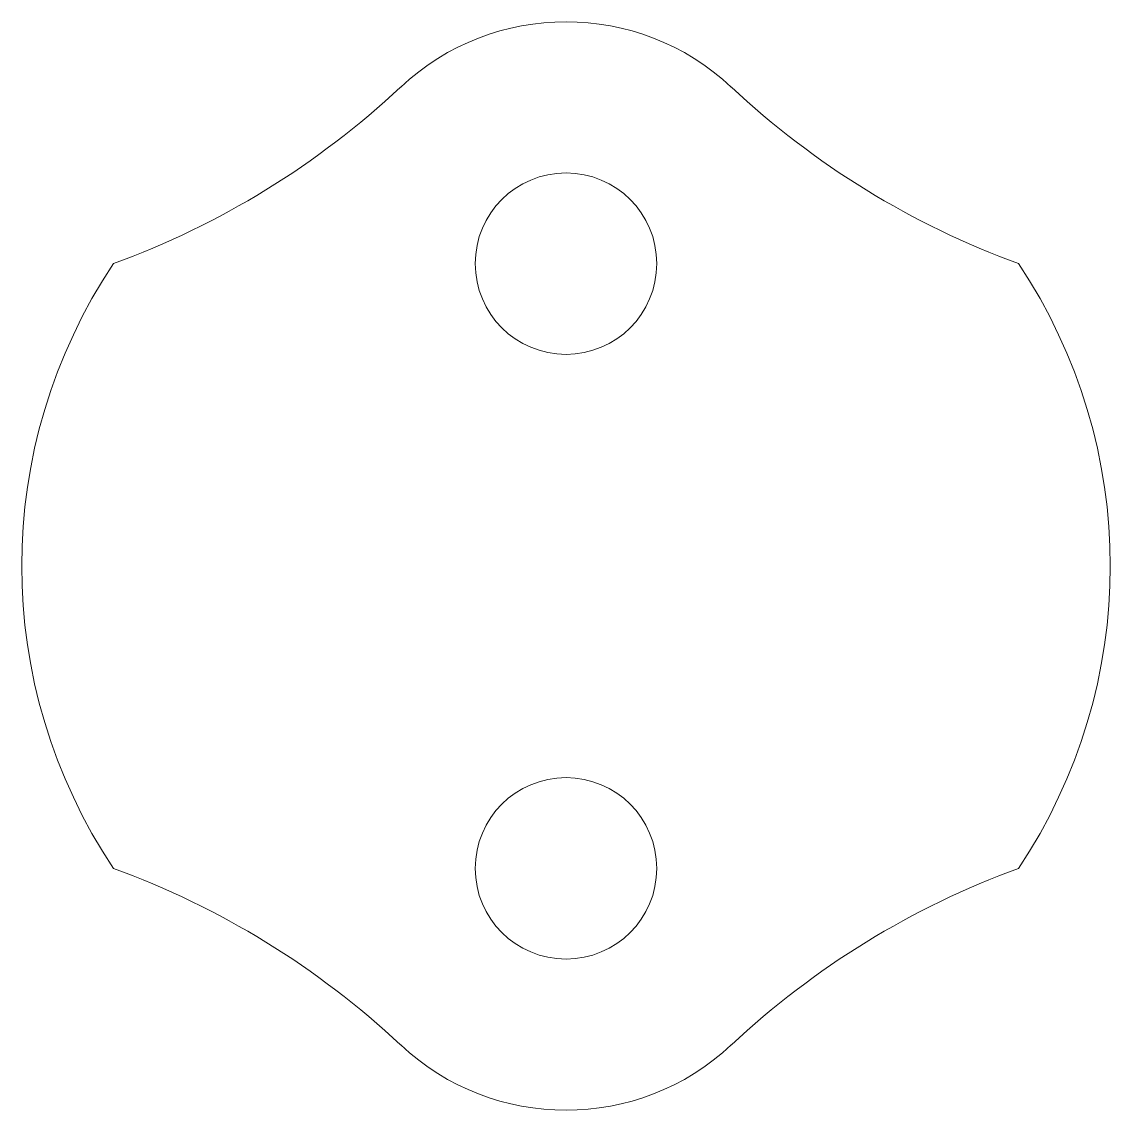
# Model space of a CAD drawing. Header units: inches. Extents: x -0.56 to 0.56, y -0.56 to 0.56.
import ezdxf

# ---------------------------------------------------------------- set-up
doc = ezdxf.new("R2010")
doc.units = ezdxf.units.IN
doc.header["$MEASUREMENT"] = 0

msp = doc.modelspace()

# ---------------------------------------------------------------- linework, layer by layer
at = {"color": 7, "linetype": 'Continuous', "lineweight": 15}
for centre in [(0, 0.3125), (0, -0.3125)]:
    msp.add_circle(centre, 0.0938, dxfattribs=at)
for centre, radius, start, end in [((0, 0.3125), 0.25, 46.8841, 133.1159), ((-0.7665, 1.1311), 0.8714, 290.0498, 313.1159), ((0.7665, 1.1311), 0.8714, 226.8841, 249.9502), ((0, 0), 0.5625, 146.251, 213.749), ((0, 0), 0.5625, 326.251, 33.749), ((-0.7665, -1.1311), 0.8714, 46.8841, 69.9502), ((0.7665, -1.1311), 0.8714, 110.0498, 133.1159), ((0, -0.3125), 0.25, 226.8841, 313.1159)]:
    msp.add_arc(centre, radius, start, end, dxfattribs=at)

doc.saveas('drawing.dxf')
